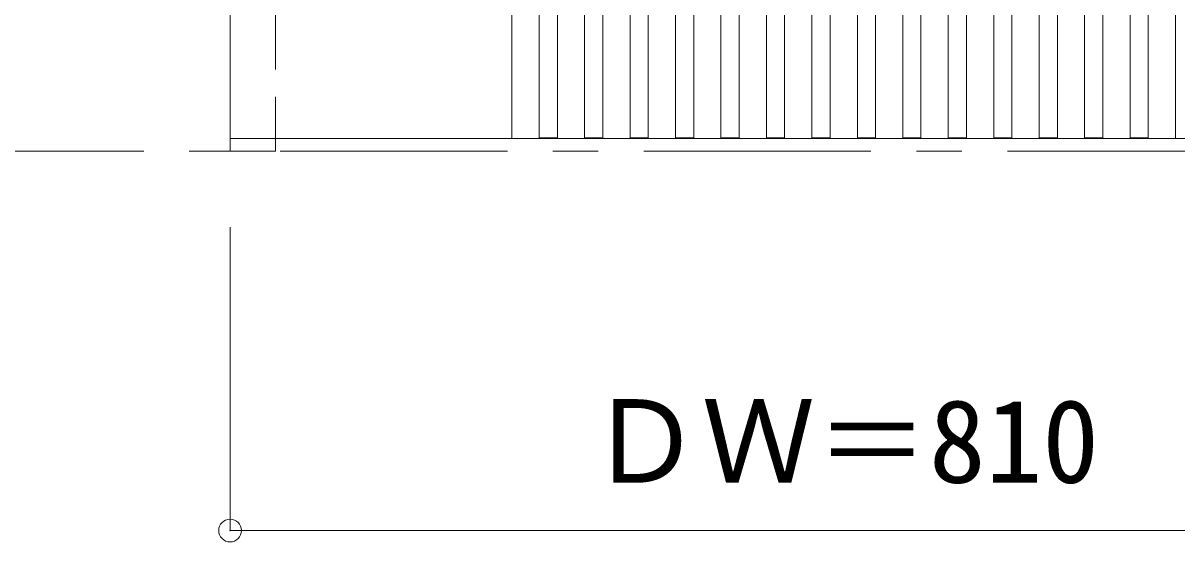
# Model space of a CAD drawing. Units: millimetres, scale not verified. Extents: x -6000 to 5700, y -4307 to 4260.
# Drawn here: x -1646 to -884, y 1160 to 1503 of the extents above; entities that cross this region are included whole.
import ezdxf
from ezdxf.enums import TextEntityAlignment as Align

# ---------------------------------------------------------------- set-up
doc = ezdxf.new("R2010")
doc.units = ezdxf.units.MM
doc.header["$LTSCALE"] = 30
doc.header["$PDMODE"] = 32
doc.header["$PDSIZE"] = 15
doc.linetypes.add('CHAIN1', pattern=[8, 5, -1, 1, -1])
doc.linetypes.add('DASHED1', pattern=[1.8, 1.2, -0.6])
for name, color, linetype, lineweight in [('0-1_通り芯', 7, 'CHAIN1', 18), ('0-2_扉', 7, 'Continuous', 18), ('0-4_枠', 3, 'Continuous', 25), ('0-B_寸法', 7, 'Continuous', 9)]:
    doc.layers.add(name, color=color, linetype=linetype, lineweight=lineweight)
doc.styles.add('ＭＳ ゴシック', font='')
doc.styles.get('ＭＳ ゴシック').set_extended_font_data('MS Gothic')

msp = doc.modelspace()

# ---------------------------------------------------------------- linework, layer by layer
at = {"layer": '0-1_通り芯'}
msp.add_line((-2916, 1418), (1678, 1418), dxfattribs=at)
at = {"layer": '0-2_扉'}
for p, q in [((-1509, 1426.5), (-1509, 3409.5)), ((-1323, 1426.5), (-1323, 3409.5)), ((-1305, 1427), (-1305, 3409)), ((-1293, 1427), (-1293, 3409)), ((-1275, 1427), (-1275, 3409)), ((-1263, 1427), (-1263, 3409)), ((-1245, 1427), (-1245, 3409)), ((-1233, 1427), (-1233, 3409)), ((-1215, 1427), (-1215, 3409)), ((-1203, 1427), (-1203, 3409)), ((-1185, 1427), (-1185, 3409)), ((-1173, 1427), (-1173, 3409)), ((-1155, 1427), (-1155, 3409)), ((-1143, 1427), (-1143, 3409)), ((-1125, 1427), (-1125, 3409)), ((-1113, 1427), (-1113, 3409)), ((-1095, 1427), (-1095, 3409)), ((-1083, 1427), (-1083, 3409)), ((-1065, 1427), (-1065, 3409)), ((-1053, 1427), (-1053, 3409)), ((-1035, 1427), (-1035, 3409)), ((-1023, 1427), (-1023, 3409)), ((-1005, 1427), (-1005, 3409)), ((-993, 1427), (-993, 3409)), ((-975, 1427), (-975, 3409)), ((-963, 1427), (-963, 3409)), ((-945, 1427), (-945, 3409)), ((-933, 1427), (-933, 3409)), ((-915, 1427), (-915, 3409)), ((-903, 1427), (-903, 3409)), ((-885, 1426.5), (-885, 3409.5)), ((-1509, 1426.5), (-702, 1426.5)), ((-1305, 1427), (-1293, 1427)), ((-1275, 1427), (-1263, 1427)), ((-1245, 1427), (-1233, 1427)), ((-1215, 1427), (-1203, 1427)), ((-1185, 1427), (-1173, 1427)), ((-1155, 1427), (-1143, 1427)), ((-1125, 1427), (-1113, 1427)), ((-1083, 1427), (-1095, 1427)), ((-1053, 1427), (-1065, 1427)), ((-1023, 1427), (-1035, 1427)), ((-993, 1427), (-1005, 1427)), ((-963, 1427), (-975, 1427)), ((-933, 1427), (-945, 1427)), ((-903, 1427), (-915, 1427))]:
    msp.add_line(p, q, dxfattribs=at)
at = {"layer": '0-2_扉', "linetype": 'DASHED1'}
msp.add_line((-1005, 1427), (-1005, 1434.5), dxfattribs=at)
at = {"layer": '0-4_枠', "color": 4, "linetype": 'DASHED1', "lineweight": 9}
for p, q in [((-1509, 1418), (-1509, 3423)), ((-1479, 1418), (-1479, 3423)), ((-1509, 1418), (-1479, 1418))]:
    msp.add_line(p, q, dxfattribs=at)
at = {"layer": '0-B_寸法', "color": 4}
for p, q in [((-1509, 1168), (-1509, 1368)), ((-699, 1168), (-1509, 1168))]:
    msp.add_line(p, q, dxfattribs=at)
at = {"layer": '0-B_寸法'}
msp.add_point((-1509, 1168), dxfattribs=at)

# ---------------------------------------------------------------- texts
at = {"layer": '0-B_寸法', "style": 'ＭＳ ゴシック'}
msp.add_text('ＤＷ＝810', height=54.99, dxfattribs=at).set_placement((-1272.75, 1183), align=Align.BOTTOM_LEFT)

doc.saveas('drawing.dxf')
